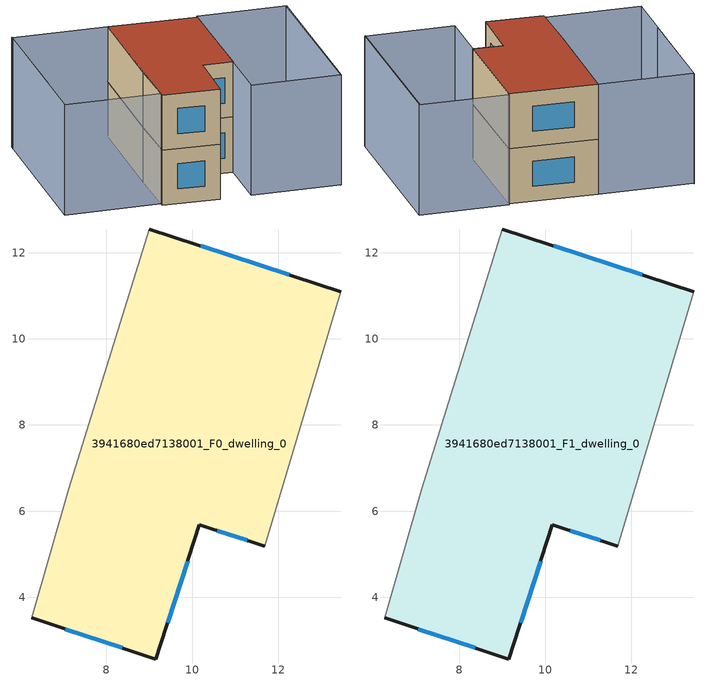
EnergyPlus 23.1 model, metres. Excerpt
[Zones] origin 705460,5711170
3941680ed7138001_F0_dwelling_0
 floor ground (EU_floor_Construction): 13.45,11.09 11.69,5.19 10.16,5.68 9.15,2.57 6.27,3.52 7.14,6.52 9,12.55 z0
 wall outside (EU_wall_Construction): 13.45,11.09 9,12.55 / 6.27,3.52 9.15,2.57 10.16,5.68 11.69,5.19 z0:3
 wall adiabatic (EU_wall_Construction): 9,12.55 7.14,6.52 6.27,3.52 / 11.69,5.19 13.45,11.09 z0:3
 window (EU_Window_Construction): 12.25,11.49 10.2,12.16 / 10.57,5.55 11.27,5.32 / 9.42,3.41 9.89,4.84 / 7.05,3.26 8.37,2.82 z0.81:2.19
3941680ed7138001_F1_dwelling_0
 floor to 3941680ed7138001_F0_dwelling_0 (EU_floor_Construction): 13.45,11.09 11.69,5.19 10.16,5.68 9.15,2.57 6.27,3.52 7.14,6.52 9,12.55 z3
 wall outside (EU_wall_Construction): 13.45,11.09 9,12.55 / 6.27,3.52 9.15,2.57 10.16,5.68 11.69,5.19 z3:6
 wall adiabatic (EU_wall_Construction): 9,12.55 7.14,6.52 6.27,3.52 / 11.69,5.19 13.45,11.09 z3:6
 window (EU_Window_Construction): 12.25,11.49 10.2,12.16 / 10.57,5.55 11.27,5.32 / 9.42,3.41 9.89,4.84 / 7.05,3.26 8.37,2.82 z3.81:5.19
 roof outside (EU_roof_Construction): 11.69,5.19 13.45,11.09 9,12.55 7.14,6.52 6.27,3.52 9.15,2.57 10.16,5.68 z6
shading: 15.23,0.73 17.95,9.84 / 4.2,14.08 2.38,8.03 / 10.74,2.13 13.48,11.19 / 13.48,11.19 18.01,9.82 / 18.01,9.82 15.27,0.75 / 15.27,0.75 10.74,2.13 / 1.49,5.17 4.18,14.01 / 4.18,14.01 9,12.55 / 9,12.55 6.31,3.71 / 6.31,3.71 1.49,5.17 z0:6
[Building]
EU S2 Campaign: North Axis=0; Terrain=City; Solar Distribution=FullExterior
[Site:Location]
London: Latitude=51.5; Longitude=-0.5; Time Zone=0; Elevation=25
[SizingPeriod:WeatherFileDays]
AnnualSizingPeriod: Begin Month=1; Begin Day of Month=1; End Month=12; End Day of Month=31; Day of Week for Start Day=Monday; Use Weather File Daylight Saving Period=No; Use Weather File Rain and Snow Indicators=No
[MATERIAL]
EU_InternalMass_Material: Roughness=MediumRough; Thickness=0.1; Conductivity=1; Density=1800; Specific Heat=900; Thermal Absorptance=0.9; Solar Absorptance=0.7; Visible Absorptance=0.7
[MATERIAL:NOMASS] Roughness=MediumRough; Thermal Absorptance=0.9; Solar Absorptance=0.7; Visible Absorptance=0.7
Name | Thermal Resistance
EU_wall_NoMass | 0.555556
EU_roof_NoMass | 0.510204
EU_floor_NoMass | 1.68919
[WINDOWMATERIAL:SIMPLEGLAZINGSYSTEM]
EU_Window_SimpleGlazing: UFactor=3.96; Solar Heat Gain Coefficient=0.85; Visible Transmittance=0.85
[CONSTRUCTION]
EU_wall_Construction: EU_wall_NoMass
EU_roof_Construction: EU_roof_NoMass
EU_floor_Construction: EU_floor_NoMass
EU_Window_Construction: EU_Window_SimpleGlazing
EU_InternalMass_Construction: EU_InternalMass_Material
[ZONE] Type=1; Multiplier=1; Ceiling Height=autocalculate; Floor Area=autocalculate; Part of Total Floor Area=Yes
Name | Volume
3941680ed7138001_F0_dwelling_0 | 117.421
3941680ed7138001_F1_dwelling_0 | 117.42
[INTERNALMASS] Construction=EU_InternalMass_Construction; Surface Area=39.1402
Name | Zone or ZoneList
3941680ed7138001_F0_dwelling_0_EU_InternalMass | 3941680ed7138001_F0_dwelling_0
3941680ed7138001_F1_dwelling_0_EU_InternalMass | 3941680ed7138001_F1_dwelling_0
[OTHEREQUIPMENT] Fuel Type=Electricity; Design Level Calculation Method=Watts/Area; Power per Zone Floor Area=1; Fraction Latent=0; Fraction Radiant=0; Fraction Lost=0; Carbon Dioxide Generation Rate=0; EndUse Subcategory=EU_Step8_InternalGains
Name | Zone or ZoneList or Space or SpaceList | Schedule
EU_Step8_InternalGain_3941680ed7138001_F0_dwelling_0_f000 | 3941680ed7138001_F0_dwelling_0 | EU_Step8_GainSchedule_3941680ed7138001_F0_dwelling_0_f000
EU_Step8_InternalGain_3941680ed7138001_F1_dwelling_0_f000 | 3941680ed7138001_F1_dwelling_0 | EU_Step8_GainSchedule_3941680ed7138001_F1_dwelling_0_f000
[ZONEVENTILATION:DESIGNFLOWRATE] Schedule=EU_AlwaysOn; Design Flow Rate Calculation Method=AirChanges/Hour; Air Changes per Hour=0.48; Ventilation Type=Natural; Fan Pressure Rise=0; Fan Total Efficiency=1; Constant Term Coefficient=1; Temperature Term Coefficient=0; Velocity Term Coefficient=0; Velocity Squared Term Coefficient=0; Minimum Indoor Temperature=-100; Maximum Indoor Temperature=100; Delta Temperature=-100; Minimum Outdoor Temperature=-100; Maximum Outdoor Temperature=100; Maximum Wind Speed=40
Name | Zone or ZoneList or Space or SpaceList
EU_ConstantAir_3941680ed7138001_F0_dwelling_0 | 3941680ed7138001_F0_dwelling_0
EU_ConstantAir_3941680ed7138001_F1_dwelling_0 | 3941680ed7138001_F1_dwelling_0
[HVACTEMPLATE:THERMOSTAT] Constant Heating Setpoint=20; Constant Cooling Setpoint=50
EU_HeatOnly_3941680ed7138001_F0_dwelling_0; EU_HeatOnly_3941680ed7138001_F1_dwelling_0
[HVACTEMPLATE:ZONE:IDEALLOADSAIRSYSTEM] System Availability Schedule=EU_AlwaysOn; Maximum Heating Supply Air Temperature=50; Minimum Cooling Supply Air Temperature=13; Maximum Heating Supply Air Humidity Ratio=0.0156; Minimum Cooling Supply Air Humidity Ratio=0.0077; Heating Limit=NoLimit; Cooling Limit=NoLimit; Heating Availability Schedule=EU_AlwaysOn; Cooling Availability Schedule=EU_CoolingOff; Dehumidification Control Type=ConstantSensibleHeatRatio; Cooling Sensible Heat Ratio=0.7; Dehumidification Setpoint=60; Humidification Control Type=None; Humidification Setpoint=30; Outdoor Air Method=None; Outdoor Air Flow Rate per Person=0.00944; Outdoor Air Flow Rate per Zone Floor Area=0; Outdoor Air Flow Rate per Zone=0; Demand Controlled Ventilation Type=None; Outdoor Air Economizer Type=NoEconomizer; Heat Recovery Type=None; Sensible Heat Recovery Effectiveness=0.7; Latent Heat Recovery Effectiveness=0.65
Name | Template Thermostat
3941680ed7138001_F0_dwelling_0 | EU_HeatOnly_3941680ed7138001_F0_dwelling_0
3941680ed7138001_F1_dwelling_0 | EU_HeatOnly_3941680ed7138001_F1_dwelling_0
[SIZING:ZONE] Zone Cooling Design Supply Air Temperature Input Method=SupplyAirTemperature; Zone Cooling Design Supply Air Temperature=13; Zone Heating Design Supply Air Temperature Input Method=SupplyAirTemperature; Zone Heating Design Supply Air Temperature=50; Zone Cooling Design Supply Air Humidity Ratio=0.008; Zone Heating Design Supply Air Humidity Ratio=0.008; Cooling Design Air Flow Method=DesignDay; Cooling Design Air Flow Rate=0; Cooling Minimum Air Flow per Zone Floor Area=0.000762; Cooling Minimum Air Flow=0; Cooling Minimum Air Flow Fraction=0.2; Heating Design Air Flow Method=DesignDay; Heating Design Air Flow Rate=0; Heating Maximum Air Flow per Zone Floor Area=0.002032; Heating Maximum Air Flow=0.141576; Heating Maximum Air Flow Fraction=0.3; Account for Dedicated Outdoor Air System=No; Dedicated Outdoor Air System Control Strategy=NeutralSupplyAir; Dedicated Outdoor Air Low Setpoint Temperature for Design=autosize; Dedicated Outdoor Air High Setpoint Temperature for Design=autosize; Zone Load Sizing Method=Sensible Load Only No Latent Load; Zone Latent Cooling Design Supply Air Humidity Ratio Input Method=HumidityRatioDifference; Zone Cooling Design Supply Air Humidity Ratio Difference=0.005; Zone Latent Heating Design Supply Air Humidity Ratio Input Method=HumidityRatioDifference; Zone Humidification Design Supply Air Humidity Ratio Difference=0.005
3941680ed7138001_F0_dwelling_0; 3941680ed7138001_F1_dwelling_0
[SCHEDULE:CONSTANT]
Name | Hourly Value
EU_AlwaysOn | 1
EU_CoolingOff | 0
[SCHEDULE:FILE] Column Number=1; Rows to Skip at Top=0; Number of Hours of Data=8760; Column Separator=Comma; Interpolate to Timestep=No; Minutes per Item=60; Adjust Schedule for Daylight Savings=Yes
Name | File
EU_Step8_GainSchedule_3941680ed7138001_F0_dwelling_0_f000 | ../../schedules/3941680ed7138001/3941680ed7138001_F0_dwelling_0_f000_gain.csv
EU_Step8_GainSchedule_3941680ed7138001_F1_dwelling_0_f000 | ../../schedules/3941680ed7138001/3941680ed7138001_F1_dwelling_0_f000_gain.csv
